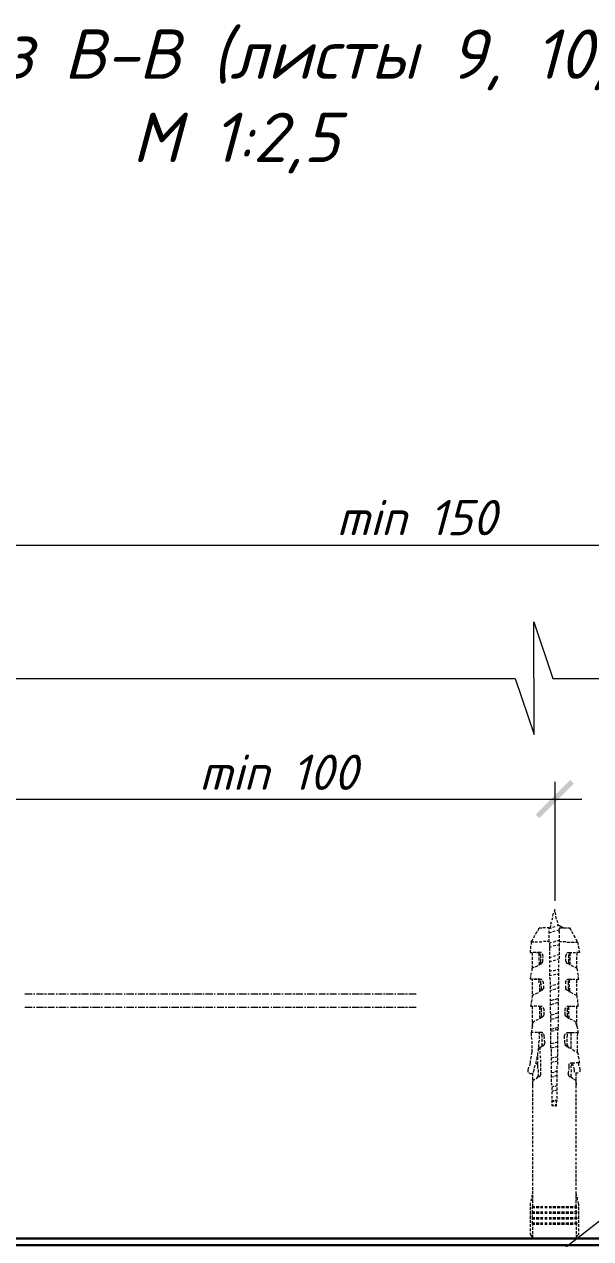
# Model space of a CAD drawing. Header units: millimetres. Extents: x 31 to 483, y 54 to 677.
# Drawn here: x 174 to 274.4, y 461.2 to 676.5 of the extents above; entities that cross this region are included whole.
import ezdxf

# ---------------------------------------------------------------- set-up
doc = ezdxf.new("R2010")
doc.units = ezdxf.units.MM
for name, color, linetype, lineweight in [('Заливка', 7, 'CONTINUOUS', 0), ('Линии 0.09', 7, 'CONTINUOUS', 9), ('Линии 0.13', 7, 'CONTINUOUS', 13), ('Линии 0.30', 7, 'CONTINUOUS', 30), ('Текст', 7, 'CONTINUOUS', 18)]:
    doc.layers.add(name, color=color, linetype=linetype, lineweight=lineweight)
doc.styles.add('GOST', font='isocpeur.ttf', dxfattribs={"oblique": 15})

msp = doc.modelspace()

# ---------------------------------------------------------------- hatches: boundary and pattern name
at = {"layer": 'Заливка'}
h = msp.add_hatch(color=256, dxfattribs=at)
h.dxf.hatch_style = 1
h.paths.add_polyline_path([(240.04, 589.84), (239.93, 589.73), (240.48, 589.73), (240.7, 589.84), (240.81, 589.84)])
h = msp.add_hatch(color=256, dxfattribs=at)
h.dxf.hatch_style = 1
h.paths.add_polyline_path([(215.69, 544.84), (215.58, 544.63), (215.91, 544.63), (216.12, 544.73), (216.23, 544.73), (216.45, 544.73)])
h = msp.add_hatch(color=256, dxfattribs=at)
h.dxf.hatch_style = 1
h.paths.add_polyline_path([(264.61, 536.43), (265.27, 535.78), (270.73, 542.55)])
h = msp.add_hatch(color=256, dxfattribs=at)
h.dxf.hatch_style = 1
h.paths.add_polyline_path([(265.27, 535.78), (270.73, 542.55), (271.38, 541.9)])

# ---------------------------------------------------------------- linework, layer by layer
at = {"layer": 'Линии 0.09'}
for p, q in [((165.56, 584.16), (321.62, 584.16)), ((268, 542.22), (268, 521.15)), ((165.56, 539.17), (272.8, 539.17)), ((288.42, 474.08), (248.12, 442.73))]:
    msp.add_line(p, q, dxfattribs=at)
msp.add_lwpolyline([(146.56, 560.57), (261.01, 560.57), (264.39, 550.63), (264.29, 570.62), (267.67, 560.57), (380.16, 560.57)], dxfattribs=at)
at = {"layer": 'Линии 0.13'}
for p, q in [((267.67, 518.42), (267.78, 518.96)), ((268.22, 518.63), (268.11, 519.18)), ((267.23, 516.34), (267.34, 516.78)), ((267.34, 517), (267.45, 517.43)), ((267.56, 517.76), (267.67, 518.2)), ((268.33, 517.87), (268.22, 518.42)), ((268.54, 517.21), (268.44, 517.65)), ((268.65, 516.67), (268.54, 517)), ((264.29, 514.59), (264.5, 515.03)), ((264.61, 515.25), (264.94, 515.69)), ((266.36, 516.34), (265.92, 516.34)), ((267.02, 515.36), (267.02, 515.79)), ((267.02, 514.59), (267.02, 515.03)), ((267.67, 516.45), (268.11, 516.56)), ((267.67, 515.69), (268.11, 515.79)), ((268.44, 515.9), (268.76, 516.01)), ((268.76, 516.01), (268.87, 516.01)), ((268.87, 515.58), (268.76, 516.01)), ((268.87, 515.36), (268.87, 515.79)), ((268.87, 514.59), (268.87, 515.03)), ((269.53, 516.34), (270.07, 516.34)), ((271.28, 515.25), (271.06, 515.69)), ((271.71, 514.59), (271.38, 515.03)), ((263.74, 513.17), (263.74, 512.63)), ((263.85, 513.83), (263.85, 513.39)), ((264.94, 513.83), (264.5, 513.83)), ((265.71, 513.83), (265.27, 513.83)), ((266.47, 513.94), (266.03, 513.94)), ((267.02, 513.94), (266.69, 513.94)), ((267.02, 513.83), (267.02, 514.37)), ((267.13, 513.72), (267.45, 513.83)), ((267.13, 513.06), (267.13, 513.61)), ((267.13, 512.95), (267.45, 513.06)), ((267.13, 512.3), (267.13, 512.85)), ((267.78, 513.83), (268.22, 514.05)), ((267.78, 513.17), (268.22, 513.28)), ((268.44, 514.05), (268.87, 514.16)), ((268.44, 513.28), (268.87, 513.39)), ((268.87, 513.83), (268.87, 514.37)), ((268.87, 513.94), (269.2, 513.94)), ((268.87, 513.06), (268.87, 513.61)), ((268.87, 512.3), (268.87, 512.85)), ((269.42, 513.94), (269.96, 513.94)), ((270.18, 513.83), (270.73, 513.83)), ((270.95, 513.83), (271.49, 513.83)), ((271.71, 513.83), (272.04, 513.83)), ((272.04, 513.83), (271.82, 514.37)), ((272.04, 513.83), (272.15, 513.39)), ((272.15, 513.17), (272.26, 512.63)), ((264.07, 511.43), (264.07, 511.97)), ((264.07, 510.66), (264.07, 511.21)), ((264.07, 509.9), (264.07, 510.44)), ((264.72, 511.97), (264.18, 511.97)), ((265.27, 511.32), (265.27, 511.86)), ((265.27, 510.55), (265.27, 511.1)), ((267.13, 511.54), (267.13, 512.08)), ((267.13, 510.88), (267.13, 511.32)), ((267.13, 511.1), (267.45, 511.21)), ((267.13, 510.12), (267.13, 510.55)), ((267.13, 510.44), (267.45, 510.44)), ((267.78, 511.32), (268.22, 511.43)), ((267.78, 510.55), (268.22, 510.66)), ((268.44, 511.54), (268.76, 511.64)), ((268.44, 510.77), (268.76, 510.88)), ((268.76, 510.12), (268.76, 510.55)), ((268.87, 511.54), (268.87, 512.08)), ((268.87, 510.88), (268.87, 511.32)), ((270.73, 510.55), (270.73, 511.1)), ((270.73, 509.79), (270.73, 510.33)), ((271.28, 511.97), (271.71, 511.97)), ((271.93, 510.66), (271.93, 511.21)), ((271.93, 509.9), (271.93, 510.44)), ((263.85, 508.37), (263.74, 507.93)), ((264.07, 509.13), (264.07, 509.68)), ((264.61, 509.46), (265.05, 509.68)), ((267.13, 509.35), (267.13, 509.79)), ((267.78, 508.7), (268.22, 508.91)), ((267.78, 508.04), (268.22, 508.15)), ((268.44, 508.15), (268.76, 508.26)), ((268.76, 509.35), (268.76, 509.79)), ((268.76, 507.82), (268.76, 508.37)), ((271.38, 509.46), (270.95, 509.68)), ((271.93, 509.13), (271.6, 509.35)), ((271.93, 509.13), (271.93, 509.68)), ((271.93, 509.13), (272.04, 508.7)), ((272.04, 508.37), (272.15, 507.93)), ((263.74, 507.71), (263.63, 507.28)), ((264.07, 507.28), (263.63, 507.28)), ((264.07, 507.28), (263.63, 507.28)), ((264.07, 506.95), (264.07, 507.28)), ((264.07, 506.18), (264.07, 506.73)), ((264.07, 505.42), (264.07, 505.97)), ((265.38, 505.86), (265.38, 506.29)), ((267.23, 507.06), (267.13, 507.6)), ((267.23, 506.29), (267.23, 506.84)), ((267.23, 505.53), (267.23, 506.07)), ((267.23, 505.97), (267.45, 506.07)), ((267.67, 506.18), (268.22, 506.29)), ((268.44, 506.4), (268.76, 506.4)), ((268.76, 507.06), (268.76, 507.6)), ((268.76, 506.29), (268.76, 506.84)), ((268.76, 505.53), (268.76, 506.07)), ((270.62, 506.62), (270.62, 507.17)), ((270.62, 505.86), (270.62, 506.29)), ((271.17, 507.28), (271.6, 507.28)), ((271.93, 505.97), (271.93, 506.4)), ((174.08, 504.66), (175.39, 504.66)), ((175.61, 504.66), (175.83, 504.66)), ((176.15, 504.66), (177.36, 504.66)), ((177.57, 504.66), (177.9, 504.66)), ((178.12, 504.66), (179.32, 504.66)), ((179.65, 504.66), (179.87, 504.66)), ((180.09, 504.66), (181.4, 504.66)), ((181.61, 504.66), (181.83, 504.66)), ((182.16, 504.66), (183.36, 504.66)), ((183.58, 504.66), (183.91, 504.66)), ((184.13, 504.66), (185.33, 504.66)), ((185.66, 504.66), (185.87, 504.66)), ((186.09, 504.66), (187.4, 504.66)), ((187.62, 504.66), (187.84, 504.66)), ((188.17, 504.66), (189.37, 504.66)), ((189.59, 504.66), (189.91, 504.66)), ((190.13, 504.66), (191.33, 504.66)), ((191.66, 504.66), (191.88, 504.66)), ((192.1, 504.66), (193.41, 504.66)), ((193.63, 504.66), (193.85, 504.66)), ((194.17, 504.66), (195.37, 504.66)), ((195.59, 504.66), (195.92, 504.66)), ((196.14, 504.66), (197.34, 504.66)), ((197.67, 504.66), (197.89, 504.66)), ((198.11, 504.66), (199.42, 504.66)), ((199.63, 504.66), (199.85, 504.66)), ((200.07, 504.66), (201.38, 504.66)), ((201.6, 504.66), (201.93, 504.66)), ((202.15, 504.66), (203.35, 504.66)), ((203.67, 504.66), (203.89, 504.66)), ((204.11, 504.66), (205.42, 504.66)), ((205.64, 504.66), (205.86, 504.66)), ((206.08, 504.66), (207.39, 504.66)), ((207.61, 504.66), (207.82, 504.66)), ((208.15, 504.66), (209.35, 504.66)), ((209.57, 504.66), (209.9, 504.66)), ((210.12, 504.66), (211.32, 504.66)), ((211.65, 504.66), (211.87, 504.66)), ((212.08, 504.66), (213.39, 504.66)), ((213.61, 504.66), (213.83, 504.66)), ((214.16, 504.66), (215.36, 504.66)), ((215.58, 504.66), (215.91, 504.66)), ((216.12, 504.66), (217.33, 504.66)), ((217.65, 504.66), (217.87, 504.66)), ((218.09, 504.66), (219.4, 504.66)), ((219.62, 504.66), (219.84, 504.66)), ((220.17, 504.66), (221.37, 504.66)), ((221.59, 504.66), (221.91, 504.66)), ((222.13, 504.66), (223.33, 504.66)), ((223.66, 504.66), (223.88, 504.66)), ((224.1, 504.66), (225.41, 504.66)), ((225.63, 504.66), (225.84, 504.66)), ((226.17, 504.66), (227.37, 504.66)), ((227.59, 504.66), (227.92, 504.66)), ((228.14, 504.66), (229.34, 504.66)), ((229.67, 504.66), (229.88, 504.66)), ((230.1, 504.66), (231.41, 504.66)), ((231.63, 504.66), (231.85, 504.66)), ((232.07, 504.66), (233.38, 504.66)), ((233.6, 504.66), (233.93, 504.66)), ((234.14, 504.66), (235.35, 504.66)), ((235.67, 504.66), (235.89, 504.66)), ((236.11, 504.66), (237.42, 504.66)), ((237.64, 504.66), (237.86, 504.66)), ((238.08, 504.66), (239.39, 504.66)), ((239.6, 504.66), (239.82, 504.66)), ((240.15, 504.66), (241.35, 504.66)), ((241.57, 504.66), (241.9, 504.66)), ((242.12, 504.66), (243.43, 504.66)), ((264.07, 504.66), (264.07, 505.2)), ((264.07, 504.11), (264.07, 504.44)), ((264.61, 504.66), (265.16, 504.87)), ((267.23, 504.11), (267.23, 504.55)), ((267.23, 503.34), (267.23, 503.78)), ((267.67, 505.42), (268.22, 505.53)), ((268.11, 503.67), (268.65, 503.89)), ((268.44, 505.64), (268.76, 505.75)), ((268.65, 504.11), (268.76, 504.55)), ((268.65, 503.34), (268.65, 503.78)), ((268.76, 504.87), (268.76, 505.31)), ((271.28, 504.66), (270.84, 504.87)), ((271.93, 504.33), (271.49, 504.55)), ((271.93, 505.2), (271.93, 505.64)), ((271.93, 504.33), (271.93, 504.87)), ((271.93, 504.33), (271.93, 503.89)), ((175.39, 502.25), (174.08, 502.25)), ((175.83, 502.25), (175.61, 502.25)), ((177.36, 502.25), (176.15, 502.25)), ((177.9, 502.25), (177.57, 502.25)), ((179.32, 502.25), (178.12, 502.25)), ((179.87, 502.25), (179.65, 502.25)), ((181.4, 502.25), (180.09, 502.25)), ((181.83, 502.25), (181.61, 502.25)), ((183.36, 502.25), (182.16, 502.25)), ((183.91, 502.25), (183.58, 502.25)), ((185.33, 502.25), (184.13, 502.25)), ((185.87, 502.25), (185.66, 502.25)), ((187.4, 502.25), (186.09, 502.25)), ((187.84, 502.25), (187.62, 502.25)), ((189.37, 502.25), (188.17, 502.25)), ((189.91, 502.25), (189.59, 502.25)), ((191.33, 502.25), (190.13, 502.25)), ((191.88, 502.25), (191.66, 502.25)), ((193.41, 502.25), (192.1, 502.25)), ((193.85, 502.25), (193.63, 502.25)), ((195.37, 502.25), (194.17, 502.25)), ((195.92, 502.25), (195.59, 502.25)), ((197.34, 502.25), (196.14, 502.25)), ((197.89, 502.25), (197.67, 502.25)), ((199.42, 502.25), (198.11, 502.25)), ((199.85, 502.25), (199.63, 502.25)), ((201.38, 502.25), (200.07, 502.25)), ((201.93, 502.25), (201.6, 502.25)), ((203.35, 502.25), (202.15, 502.25)), ((203.89, 502.25), (203.67, 502.25)), ((205.42, 502.25), (204.11, 502.25)), ((205.86, 502.25), (205.64, 502.25)), ((207.39, 502.25), (206.08, 502.25)), ((207.82, 502.25), (207.61, 502.25)), ((209.35, 502.25), (208.15, 502.25)), ((209.9, 502.25), (209.57, 502.25)), ((211.32, 502.25), (210.12, 502.25)), ((211.87, 502.25), (211.65, 502.25)), ((213.39, 502.25), (212.08, 502.25)), ((213.83, 502.25), (213.61, 502.25)), ((215.36, 502.25), (214.16, 502.25)), ((215.91, 502.25), (215.58, 502.25)), ((217.33, 502.25), (216.12, 502.25)), ((217.87, 502.25), (217.65, 502.25)), ((219.4, 502.25), (218.09, 502.25)), ((219.84, 502.25), (219.62, 502.25)), ((221.37, 502.25), (220.17, 502.25)), ((221.91, 502.25), (221.59, 502.25)), ((223.33, 502.25), (222.13, 502.25)), ((223.88, 502.25), (223.66, 502.25)), ((225.41, 502.25), (224.1, 502.25)), ((225.84, 502.25), (225.63, 502.25)), ((227.37, 502.25), (226.17, 502.25)), ((227.92, 502.25), (227.59, 502.25)), ((229.34, 502.25), (228.14, 502.25)), ((229.88, 502.25), (229.67, 502.25)), ((231.41, 502.25), (230.1, 502.25)), ((231.85, 502.25), (231.63, 502.25)), ((233.38, 502.25), (232.07, 502.25)), ((233.93, 502.25), (233.6, 502.25)), ((235.35, 502.25), (234.14, 502.25)), ((235.89, 502.25), (235.67, 502.25)), ((237.42, 502.25), (236.11, 502.25)), ((237.86, 502.25), (237.64, 502.25)), ((239.39, 502.25), (238.08, 502.25)), ((239.82, 502.25), (239.6, 502.25)), ((241.35, 502.25), (240.15, 502.25)), ((241.9, 502.25), (241.57, 502.25)), ((243.43, 502.25), (242.12, 502.25)), ((263.96, 503.67), (263.85, 503.13)), ((264.07, 501.92), (264.07, 502.47)), ((264.07, 501.16), (264.07, 501.71)), ((264.83, 502.47), (264.39, 502.47)), ((265.05, 502.47), (265.38, 502.47)), ((265.16, 502.47), (265.81, 502.47)), ((265.38, 501.82), (265.38, 502.36)), ((265.38, 501.05), (265.38, 501.6)), ((267.23, 503.45), (267.89, 503.67)), ((267.23, 502.58), (267.23, 503.13)), ((267.23, 502.69), (267.89, 502.91)), ((267.23, 501.82), (267.23, 502.36)), ((267.34, 501.05), (267.23, 501.6)), ((268.65, 501.82), (268.65, 502.36)), ((268.65, 501.05), (268.65, 501.6)), ((270.18, 502.47), (270.84, 502.47)), ((270.51, 501.82), (270.51, 502.36)), ((270.51, 501.05), (270.51, 501.6)), ((270.62, 502.47), (270.95, 502.47)), ((271.06, 502.47), (271.6, 502.47)), ((271.93, 501.92), (271.93, 502.47)), ((271.93, 501.16), (271.93, 501.71)), ((272.04, 503.67), (272.04, 503.13)), ((264.07, 500.4), (264.07, 500.94)), ((264.07, 499.63), (264.07, 500.18)), ((264.72, 499.96), (265.16, 500.18)), ((265.38, 500.29), (265.38, 500.83)), ((267.34, 500.94), (267.89, 501.05)), ((267.34, 500.29), (267.34, 500.83)), ((267.34, 500.18), (267.89, 500.29)), ((267.34, 499.63), (267.34, 500.07)), ((268.11, 501.16), (268.65, 501.27)), ((268.11, 500.4), (268.65, 500.51)), ((268.65, 500.29), (268.65, 500.83)), ((268.65, 499.63), (268.65, 500.07)), ((271.17, 499.96), (270.73, 500.18)), ((271.93, 500.4), (271.93, 500.94)), ((271.93, 499.63), (271.93, 500.18)), ((263.96, 498.21), (263.85, 497.77)), ((264.18, 497.77), (263.85, 497.77)), ((263.85, 497.77), (263.85, 497.23)), ((264.07, 498.98), (263.96, 498.43)), ((264.07, 498.87), (264.07, 499.41)), ((264.94, 497.77), (264.5, 497.77)), ((265.27, 497.77), (265.27, 497.45)), ((267.34, 498.87), (267.34, 499.3)), ((267.34, 498.1), (267.34, 498.54)), ((267.34, 498.32), (267.89, 498.54)), ((267.89, 498.1), (267.34, 497.99)), ((267.34, 497.34), (267.34, 497.77)), ((268.11, 498.54), (268.65, 498.76)), ((268.65, 498.32), (268.11, 498.21)), ((268.54, 498.1), (268.65, 498.54)), ((268.54, 497.34), (268.54, 497.77)), ((268.65, 498.87), (268.65, 499.3)), ((271.71, 497.77), (272.15, 497.77)), ((271.93, 498.87), (271.93, 499.41)), ((271.93, 498.98), (272.04, 498.43)), ((272.04, 498.21), (272.15, 497.77)), ((272.04, 497.23), (272.15, 497.77)), ((263.85, 497.01), (263.96, 496.57)), ((263.96, 496.25), (263.96, 495.81)), ((263.96, 495.48), (263.96, 495.04)), ((265.27, 496.46), (265.16, 495.92)), ((265.16, 495.7), (265.16, 495.26)), ((265.27, 497.23), (265.27, 496.68)), ((265.38, 495.15), (265.38, 494.72)), ((265.71, 496.68), (265.71, 496.14)), ((267.34, 496.57), (267.34, 497.12)), ((268.11, 496.03), (268.54, 496.14)), ((268.11, 495.26), (268.54, 495.37)), ((268.54, 496.57), (268.54, 497.12)), ((268.54, 495.81), (268.54, 496.36)), ((268.54, 495.04), (268.54, 495.59)), ((270.18, 496.68), (270.18, 496.14)), ((270.95, 496.46), (270.95, 497.01)), ((270.95, 495.7), (270.95, 496.25)), ((272.04, 496.57), (272.04, 497.01)), ((272.04, 495.81), (272.04, 496.25)), ((272.04, 495.04), (272.04, 495.48)), ((263.85, 493.62), (263.74, 493.08)), ((264.94, 494.28), (264.94, 493.73)), ((264.94, 493.95), (264.94, 493.62)), ((264.94, 493.41), (264.94, 492.97)), ((265.38, 494.5), (265.38, 494.06)), ((265.38, 493.73), (265.49, 493.3)), ((265.49, 492.97), (265.49, 492.53)), ((267.45, 494.28), (267.45, 494.83)), ((267.45, 493.62), (267.45, 494.06)), ((268.11, 493.41), (268.54, 493.52)), ((268.54, 494.28), (268.54, 494.83)), ((268.54, 493.62), (268.54, 494.06)), ((268.54, 492.86), (268.54, 493.3)), ((271.17, 494.83), (271.6, 494.5)), ((271.82, 494.39), (272.04, 494.28)), ((272.04, 494.28), (272.04, 494.83)), ((272.04, 494.28), (272.15, 493.84)), ((272.15, 493.62), (272.26, 493.08)), ((264.5, 491.99), (264.39, 491.55)), ((264.72, 492.75), (264.61, 492.31)), ((264.94, 492.64), (264.94, 492.21)), ((265.05, 491.22), (265.05, 490.68)), ((265.49, 492.31), (265.49, 491.77)), ((265.49, 491.55), (265.49, 491)), ((267.45, 491.33), (267.45, 491.88)), ((267.45, 490.57), (267.45, 491.11)), ((268.11, 492.64), (268.54, 492.75)), ((268.11, 490.89), (268.44, 491)), ((268.44, 491.33), (268.44, 491.88)), ((268.44, 490.57), (268.44, 491.11)), ((268.54, 492.1), (268.54, 492.53)), ((270.73, 492.42), (271.6, 492.42)), ((270.95, 491.22), (270.95, 490.79)), ((271.28, 491.88), (271.17, 492.42)), ((272.26, 491.88), (272.26, 492.42)), ((264.07, 490.57), (264.07, 490.13)), ((264.07, 489.91), (264.07, 489.37)), ((264.07, 489.15), (264.07, 488.71)), ((264.07, 488.82), (264.07, 488.49)), ((267.45, 490.68), (267.89, 490.79)), ((267.45, 489.8), (267.45, 490.35)), ((267.45, 489.91), (267.89, 490.02)), ((267.45, 489.04), (267.45, 489.58)), ((267.56, 488.38), (267.45, 488.82)), ((268.11, 490.13), (268.44, 490.24)), ((268.44, 489.8), (268.44, 490.35)), ((268.44, 489.04), (268.44, 489.58)), ((272.15, 490.57), (271.71, 490.57)), ((271.82, 490.13), (271.82, 490.57)), ((271.82, 489.37), (271.82, 489.91)), ((271.82, 488.6), (271.82, 489.15)), ((271.82, 488.82), (271.82, 488.49)), ((264.07, 488.38), (264.07, 487.95)), ((264.07, 487.62), (264.07, 487.18)), ((264.07, 486.96), (264.07, 486.42)), ((267.56, 488.16), (267.89, 488.27)), ((267.56, 487.62), (267.56, 488.06)), ((267.56, 487.4), (267.89, 487.51)), ((267.56, 486.85), (267.56, 487.29)), ((267.56, 486.09), (267.56, 486.53)), ((268.44, 486.85), (268.44, 487.29)), ((268.44, 486.09), (268.44, 486.53)), ((271.82, 487.95), (271.82, 488.38)), ((271.82, 487.18), (271.82, 487.62)), ((271.82, 486.42), (271.82, 486.85)), ((264.07, 486.2), (264.07, 485.65)), ((264.07, 485.43), (264.07, 484.89)), ((264.07, 484.67), (264.07, 484.12)), ((267.56, 485.32), (267.56, 485.87)), ((267.56, 485.76), (267.89, 485.76)), ((267.56, 485.54), (267.89, 485.65)), ((267.56, 484.89), (267.89, 484.89)), ((268.33, 485.32), (268.44, 485.87)), ((271.82, 485.65), (271.82, 486.2)), ((271.82, 484.89), (271.82, 485.43)), ((271.82, 484.12), (271.82, 484.67)), ((264.07, 483.91), (264.07, 483.47)), ((264.07, 483.14), (264.07, 482.7)), ((264.07, 482.38), (264.07, 481.94)), ((271.82, 483.36), (271.82, 483.91)), ((271.82, 482.59), (271.82, 483.14)), ((271.82, 481.94), (271.82, 482.38)), ((264.07, 481.61), (264.07, 481.18)), ((264.07, 480.96), (264.07, 480.41)), ((264.07, 480.19), (264.07, 479.65)), ((271.82, 481.18), (271.82, 481.61)), ((271.82, 480.41), (271.82, 480.85)), ((271.82, 479.65), (271.82, 480.19)), ((264.07, 479.43), (264.07, 478.88)), ((264.07, 478.66), (264.07, 478.12)), ((264.07, 477.9), (264.07, 477.46)), ((271.82, 478.88), (271.82, 479.43)), ((271.82, 478.12), (271.82, 478.66)), ((271.82, 477.35), (271.82, 477.9)), ((264.07, 477.13), (264.07, 476.7)), ((264.07, 476.37), (264.07, 475.93)), ((271.82, 476.7), (271.82, 477.13)), ((271.82, 475.93), (271.82, 476.37)), ((264.07, 475.71), (264.07, 475.17)), ((264.07, 474.95), (264.07, 474.4)), ((264.07, 474.19), (264.07, 473.64)), ((271.82, 475.17), (271.82, 475.61)), ((271.82, 474.4), (271.82, 474.84)), ((271.82, 473.64), (271.82, 474.19)), ((264.07, 473.42), (264.07, 472.88)), ((264.07, 472.66), (264.07, 472.11)), ((264.07, 471.89), (264.07, 471.46)), ((271.82, 472.88), (271.82, 473.42)), ((271.82, 472.11), (271.82, 472.66)), ((271.82, 471.35), (271.82, 471.89)), ((264.07, 471.13), (264.07, 470.69)), ((264.07, 470.36), (264.07, 469.93)), ((264.07, 469.71), (264.07, 469.16)), ((271.82, 470.69), (271.82, 471.13)), ((271.82, 469.93), (271.82, 470.36)), ((271.82, 469.16), (271.82, 469.6)), ((263.74, 467.09), (263.74, 467.63)), ((263.85, 467.96), (263.96, 468.4)), ((263.96, 468.62), (264.07, 469.05)), ((264.07, 468.94), (264.07, 468.4)), ((264.07, 468.18), (264.07, 467.63)), ((264.07, 467.41), (264.07, 466.98)), ((271.93, 468.83), (271.82, 469.27)), ((271.82, 468.4), (271.82, 468.94)), ((271.82, 467.63), (271.82, 468.18)), ((271.82, 466.98), (271.82, 467.41)), ((272.04, 468.07), (272.04, 468.62)), ((263.74, 466.32), (263.74, 466.87)), ((263.74, 465.56), (263.74, 466.1)), ((263.74, 464.79), (263.74, 465.34)), ((264.07, 466.98), (264.5, 466.98)), ((264.07, 466.76), (264.07, 466.98)), ((264.07, 466.76), (264.5, 466.76)), ((264.07, 466.54), (264.07, 466.76)), ((264.07, 466), (264.07, 466.32)), ((264.07, 466), (264.5, 466)), ((264.07, 465.78), (264.07, 466)), ((264.07, 465.78), (264.5, 465.78)), ((264.07, 465.56), (264.07, 465.78)), ((264.07, 465.01), (264.07, 465.34)), ((264.07, 465.01), (264.5, 465.01)), ((264.07, 464.79), (264.07, 465.01)), ((264.72, 466.98), (265.27, 466.98)), ((264.72, 466.76), (265.27, 466.76)), ((264.72, 466), (265.27, 466)), ((264.72, 465.78), (265.27, 465.78)), ((264.72, 465.01), (265.27, 465.01)), ((265.49, 466.98), (265.92, 466.98)), ((265.49, 466.76), (265.92, 466.76)), ((265.49, 466), (265.92, 466)), ((265.49, 465.78), (265.92, 465.78)), ((265.49, 465.01), (265.92, 465.01)), ((266.25, 466.98), (266.69, 466.98)), ((266.25, 466.76), (266.69, 466.76)), ((266.25, 466), (266.69, 466)), ((266.25, 465.78), (266.69, 465.78)), ((266.25, 465.01), (266.69, 465.01)), ((267.02, 466.98), (267.45, 466.98)), ((267.02, 466.76), (267.45, 466.76)), ((267.02, 466), (267.45, 466)), ((267.02, 465.78), (267.45, 465.78)), ((267.02, 465.01), (267.45, 465.01)), ((267.67, 466.98), (268.22, 466.98)), ((267.67, 466.76), (268.22, 466.76)), ((267.67, 466), (268.22, 466)), ((267.67, 465.78), (268.22, 465.78)), ((267.67, 465.01), (268.22, 465.01)), ((268.44, 466.98), (268.98, 466.98)), ((268.44, 466.76), (268.98, 466.76)), ((268.44, 466), (268.98, 466)), ((268.44, 465.78), (268.98, 465.78)), ((268.44, 465.01), (268.98, 465.01)), ((269.2, 466.98), (269.75, 466.98)), ((269.2, 466.76), (269.75, 466.76)), ((269.2, 466), (269.75, 466)), ((269.2, 465.78), (269.75, 465.78)), ((269.2, 465.01), (269.75, 465.01)), ((269.96, 466.98), (270.51, 466.98)), ((269.96, 466.76), (270.51, 466.76)), ((269.96, 466), (270.51, 466)), ((269.96, 465.78), (270.51, 465.78)), ((269.96, 465.01), (270.51, 465.01)), ((270.73, 466.98), (271.28, 466.98)), ((270.73, 466.76), (271.28, 466.76)), ((270.73, 466), (271.28, 466)), ((270.73, 465.78), (271.28, 465.78)), ((270.73, 465.01), (271.28, 465.01)), ((271.82, 466.54), (271.82, 466.76)), ((271.82, 466), (271.82, 466.32)), ((271.82, 465.56), (271.82, 465.78)), ((271.82, 465.01), (271.82, 465.34)), ((272.26, 466.32), (272.26, 466.87)), ((272.26, 465.56), (272.26, 466.1)), ((272.26, 464.79), (272.26, 465.34)), ((263.74, 464.03), (263.74, 464.58)), ((263.74, 463.37), (263.74, 463.81)), ((263.74, 462.61), (263.74, 463.05)), ((264.07, 464.79), (264.5, 464.79)), ((264.07, 464.58), (264.07, 464.79)), ((264.07, 464.03), (264.07, 464.36)), ((264.07, 464.03), (264.5, 464.03)), ((264.07, 463.81), (264.07, 464.03)), ((264.07, 463.81), (264.5, 463.81)), ((264.07, 463.81), (264.07, 463.59)), ((264.07, 463.37), (264.07, 462.83)), ((264.72, 464.79), (265.27, 464.79)), ((264.72, 464.03), (265.27, 464.03)), ((264.72, 463.81), (265.27, 463.81)), ((265.49, 464.79), (265.92, 464.79)), ((265.49, 464.03), (265.92, 464.03)), ((265.49, 463.81), (265.92, 463.81)), ((266.25, 464.79), (266.69, 464.79)), ((266.25, 464.03), (266.69, 464.03)), ((266.25, 463.81), (266.69, 463.81)), ((267.02, 464.79), (267.45, 464.79)), ((267.02, 464.03), (267.45, 464.03)), ((267.02, 463.81), (267.45, 463.81)), ((267.67, 464.79), (268.22, 464.79)), ((267.67, 464.03), (268.22, 464.03)), ((267.67, 463.81), (268.22, 463.81)), ((268.44, 464.79), (268.98, 464.79)), ((268.44, 464.03), (268.98, 464.03)), ((268.44, 463.81), (268.98, 463.81)), ((269.2, 464.79), (269.75, 464.79)), ((269.2, 464.03), (269.75, 464.03)), ((269.2, 463.81), (269.75, 463.81)), ((269.96, 464.79), (270.51, 464.79)), ((269.96, 464.03), (270.51, 464.03)), ((269.96, 463.81), (270.51, 463.81)), ((270.73, 464.79), (271.28, 464.79)), ((270.73, 464.03), (271.28, 464.03)), ((270.73, 463.81), (271.28, 463.81)), ((271.82, 464.58), (271.82, 464.79)), ((271.82, 464.03), (271.82, 464.36)), ((271.82, 463.81), (271.82, 463.59)), ((271.82, 463.37), (271.82, 462.83)), ((272.26, 464.03), (272.26, 464.58)), ((272.26, 463.37), (272.26, 463.81)), ((272.26, 462.61), (272.26, 463.05)), ((264.07, 462.61), (264.07, 462.06)), ((264.07, 461.85), (264.07, 461.3)), ((271.82, 462.61), (271.82, 462.06)), ((271.82, 461.85), (271.82, 461.3))]:
    msp.add_line(p, q, dxfattribs=at)
for points in [[(268, 519.4), (268, 519.62), (267.89, 519.18)], [(269.42, 516.34), (268.76, 516.78), (268.44, 516.67)], [(265.05, 515.9), (265.27, 516.34), (265.71, 516.34)], [(267.02, 516.12), (267.02, 516.34), (266.69, 516.34)], [(267.13, 516.23), (267.02, 516.23), (267.45, 516.34)], [(267.13, 515.47), (267.02, 515.47), (267.45, 515.58)], [(268.87, 516.12), (268.87, 516.34), (269.31, 516.34)], [(270.29, 516.34), (270.62, 516.34), (270.95, 515.9)], [(263.63, 512.41), (263.63, 511.97), (263.96, 511.97)], [(264.29, 513.83), (263.85, 513.83), (264.18, 514.37)], [(272.26, 512.41), (272.37, 511.97), (271.93, 511.97), (271.93, 511.43)], [(264.83, 511.97), (265.05, 511.97), (265.16, 511.86)], [(265.6, 511.86), (265.6, 511.97), (264.94, 511.97)], [(265.49, 510.77), (265.49, 510.12), (265.38, 510.01), (265.38, 509.9), (265.27, 509.79), (265.16, 509.79)], [(265.27, 510.33), (265.27, 509.79), (265.6, 510.01), (265.71, 510.01), (265.81, 510.12), (265.81, 510.22), (265.92, 510.33), (265.92, 510.88)], [(265.38, 511.75), (265.38, 511.64), (265.49, 511.54), (265.49, 510.99)], [(269.96, 511.1), (269.96, 511.43), (270.07, 511.54), (270.07, 511.75)], [(270.73, 509.79), (270.29, 510.01), (270.18, 510.01), (270.18, 510.12), (270.07, 510.22), (270.07, 510.33), (269.96, 510.44), (269.96, 510.88)], [(270.29, 511.86), (270.29, 511.97), (270.95, 511.97)], [(270.73, 511.32), (270.73, 511.86), (270.84, 511.86), (270.84, 511.97), (271.06, 511.97)], [(264.39, 509.35), (263.96, 509.13), (263.96, 508.7)], [(267.45, 508.7), (267.13, 508.59), (267.13, 509.02)], [(267.45, 507.93), (267.13, 507.82), (267.13, 508.37)], [(268.76, 508.59), (268.76, 509.02), (268.44, 508.91)], [(265.27, 506.62), (265.27, 507.17), (265.16, 507.17), (265.05, 507.28), (264.94, 507.28)], [(265.6, 505.97), (265.6, 505.42), (265.49, 505.31), (265.49, 505.2), (265.27, 504.98)], [(265.38, 507.28), (265.6, 507.28), (265.71, 507.17)], [(266.03, 506.07), (266.03, 505.53), (265.92, 505.53), (265.92, 505.42), (265.81, 505.31), (265.71, 505.31), (265.38, 505.09), (265.38, 505.64)], [(265.49, 506.95), (265.49, 506.62), (265.6, 506.18)], [(266.03, 506.4), (266.03, 506.73), (265.92, 506.84), (265.92, 506.95)], [(269.96, 506.4), (269.96, 506.95), (270.07, 506.95)], [(270.18, 507.17), (270.29, 507.17), (270.29, 507.28), (270.95, 507.28)], [(270.51, 506.95), (270.4, 506.84), (270.4, 506.18)], [(270.73, 507.17), (270.84, 507.17), (270.95, 507.28), (271.06, 507.28)], [(271.93, 506.62), (271.93, 507.28), (272.26, 507.28), (272.15, 507.71)], [(264.39, 504.55), (264.07, 504.33), (263.96, 503.89)], [(267.23, 504.87), (267.23, 505.31), (267.45, 505.31)], [(263.85, 502.91), (263.74, 502.47), (264.18, 502.47)], [(265.49, 502.25), (265.6, 502.14), (265.6, 501.49)], [(266.14, 501.6), (266.14, 501.92), (266.03, 502.03), (266.03, 502.25)], [(268.65, 502.58), (268.65, 503.13), (268.11, 502.91)], [(270.29, 501.49), (270.29, 502.03), (270.4, 502.14), (270.4, 502.25)], [(271.82, 502.47), (272.15, 502.47), (272.15, 502.91)], [(264.07, 499.19), (264.18, 499.63), (264.5, 499.85)], [(265.38, 500.29), (265.81, 500.51), (265.92, 500.61), (266.03, 500.72), (266.03, 500.83), (266.14, 500.94), (266.14, 501.38)], [(265.6, 501.27), (265.6, 500.51), (265.38, 500.29)], [(270.51, 500.83), (270.51, 500.29), (270.18, 500.51), (270.07, 500.61), (269.96, 500.61), (269.96, 500.72), (269.86, 500.83), (269.86, 501.38)], [(270.62, 500.29), (270.51, 500.29), (270.4, 500.4), (270.4, 500.51), (270.29, 500.61), (270.29, 501.27)], [(271.82, 499.19), (271.82, 499.63), (271.38, 499.85)], [(265.05, 497.77), (265.27, 497.77), (265.38, 497.67)], [(265.92, 497.67), (265.81, 497.77), (265.16, 497.77)], [(265.6, 497.56), (265.6, 497.45), (265.71, 497.45), (265.71, 496.9)], [(269.75, 496.68), (269.75, 497.34), (269.86, 497.45), (269.86, 497.56)], [(270.07, 497.67), (270.18, 497.77), (270.73, 497.77)], [(270.18, 496.9), (270.29, 497.23), (270.29, 497.56)], [(270.51, 497.67), (270.62, 497.77), (270.84, 497.77)], [(270.95, 497.23), (270.95, 497.77), (271.49, 497.77)], [(265.38, 495.15), (265.05, 494.94), (265.05, 494.5)], [(267.89, 495.92), (267.34, 495.81), (267.34, 496.36)], [(267.89, 495.15), (267.34, 495.04), (267.34, 495.59)], [(263.96, 494.83), (263.96, 494.28), (263.85, 493.84)], [(264.83, 493.52), (264.83, 493.19), (264.72, 492.97)], [(267.45, 492.86), (267.45, 493.3), (267.89, 493.41)], [(263.3, 490.79), (263.3, 491.11), (263.41, 491.66)], [(263.63, 492.86), (263.63, 492.42), (263.52, 491.88)], [(264.61, 492.42), (264.72, 492.31), (264.83, 492.31), (264.83, 492.21), (264.94, 492.1), (264.94, 491.44)], [(267.45, 492.1), (267.45, 492.53), (267.89, 492.64)], [(271.17, 489.69), (270.73, 489.91), (270.62, 489.91), (270.62, 490.02), (270.51, 490.13), (270.51, 490.35), (270.4, 490.35), (270.51, 491)], [(270.62, 492.21), (270.51, 492.21), (270.51, 491.22)], [(271.49, 490.79), (271.49, 491.11), (271.38, 491.66)], [(272.26, 492.86), (272.37, 492.42), (271.82, 492.42)], [(272.37, 491.66), (272.48, 491.11), (272.48, 490.89), (272.37, 490.79)], [(263.96, 490.57), (263.85, 490.46), (263.63, 490.46), (263.52, 490.57), (263.41, 490.57)], [(264.5, 489.47), (264.18, 489.26), (264.07, 489.04)], [(265.49, 490.79), (265.49, 490.24), (265.38, 490.13), (265.38, 490.02), (265.27, 489.91), (265.16, 489.91), (264.72, 489.69)], [(268.11, 488.27), (268.44, 488.38), (268.44, 488.82)], [(271.28, 489.58), (271.17, 489.69), (271.06, 489.69), (271.06, 489.8), (270.95, 489.91), (270.95, 490.46)], [(271.82, 489.04), (271.82, 489.26), (271.38, 489.47)], [(268.11, 487.51), (268.44, 487.62), (268.44, 488.06)], [(267.89, 484.78), (267.56, 484.78), (267.56, 485.11)], [(268.33, 485.76), (268.11, 485.76), (268.44, 485.76)], [(268.11, 484.78), (268.33, 484.78), (268.33, 485.11), (268.11, 485)], [(272.26, 467.09), (272.26, 467.31), (272.15, 467.85)], [(271.49, 466.76), (271.93, 466.76), (271.93, 466.98), (271.49, 466.98)], [(271.49, 465.78), (271.93, 465.78), (271.93, 466), (271.49, 466)], [(271.49, 465.01), (271.93, 465.01), (271.93, 464.79), (271.49, 464.79)], [(271.49, 464.03), (271.93, 464.03), (271.93, 463.81), (271.49, 463.81)], [(264.07, 461.52), (263.74, 462.06), (263.74, 462.28)], [(271.82, 461.52), (272.26, 462.06), (272.26, 462.28)]]:
    msp.add_lwpolyline(points, dxfattribs=at)
for points in [[(265.92, 511.1, 0.162291), (265.81, 511.75)], [(270.51, 510.99, -0.162252), (270.62, 511.75)], [(270.73, 509.79, -0.236162), (270.51, 510.22), (270.51, 510.77)], [(270.62, 505.64), (270.62, 505.09, -0.162278), (269.96, 505.53), (269.96, 506.07)], [(270.4, 505.97, 0.162278), (270.51, 505.2), (270.51, 505.09), (270.62, 505.09), (270.73, 504.98)], [(269.86, 501.6, -0.162317), (269.96, 502.25)], [(266.14, 496.68, 0.162278), (266.03, 497.56)], [(265.71, 495.92), (265.71, 495.59, -0.535184), (265.38, 495.15)], [(266.14, 496.46), (266.25, 495.92), (266.14, 495.81, -0.236068), (266.03, 495.48), (265.92, 495.48), (265.92, 495.37), (265.6, 495.26)], [(269.75, 496.46, 0.162278), (269.86, 495.59), (269.86, 495.48), (269.96, 495.48), (270.07, 495.37), (270.29, 495.26)], [(270.18, 495.92, 0.236068), (270.29, 495.48), (270.29, 495.37), (270.4, 495.26), (270.4, 495.15), (270.51, 495.15), (270.95, 494.94), (270.95, 495.48)], [(264.29, 491.33, -0.236014), (264.18, 490.79), (264.18, 490.68)], [(270.95, 491.55, -0.236068), (271.06, 492.1), (271.06, 492.21), (271.17, 492.31)], [(265.05, 490.46, -0.236068), (264.94, 489.91), (264.94, 489.8), (264.83, 489.69), (264.72, 489.58)]]:
    msp.add_lwpolyline(points, format="xyb", dxfattribs=at)
for points in [[(264.29, 507.28), (264.83, 507.28)], [(265.38, 507.28), (265.05, 507.28)]]:
    msp.add_lwpolyline(points, close=True, dxfattribs=at)
at = {"layer": 'Линии 0.30'}
for points in [[(392.82, 461.3), (170.48, 461.3), (170.48, 560.57)], [(138.37, 460.1), (331.56, 460.1), (331.56, 461.3), (138.37, 461.3)]]:
    msp.add_lwpolyline(points, dxfattribs=at)

# ---------------------------------------------------------------- texts
at = {"layer": 'Текст', "style": 'GOST', "oblique": 15}
for s, height, p in [('Разрез В-В (листы 9, 10, 11)', 8.75, (139.79, 666.85)), ('М 1:2,5', 8.75, (193.08, 652.1)), ('min 150', 6.25, (229.34, 585.94)), ('min 100', 6.25, (204.99, 540.8))]:
    msp.add_text(s, height=height, dxfattribs=at).set_placement(p)

doc.saveas('drawing.dxf')
